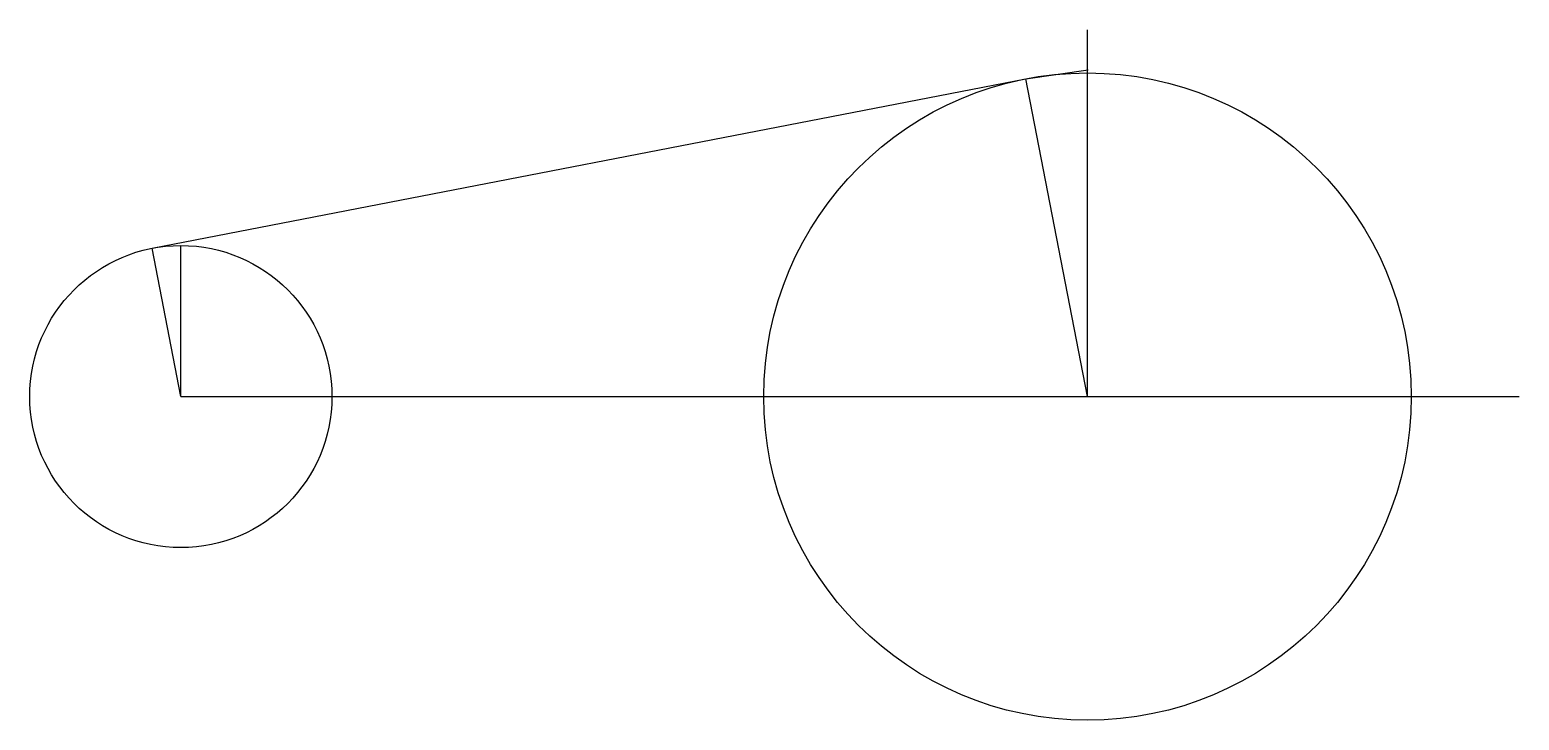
# Model space of a CAD drawing. Header units: millimetres. Extents: x 41 to 110, y 35 to 67.
import ezdxf

# ---------------------------------------------------------------- set-up
doc = ezdxf.new("R2010")
doc.units = ezdxf.units.MM
doc.layers.get('0').update_dxf_attribs({"lineweight": 25, "true_color": 0xffffff})

msp = doc.modelspace()

# ---------------------------------------------------------------- linework, layer by layer
for p, q in [((90, 50), (90, 67)), ((87.143, 64.725), (90.034, 65.141)), ((46.667, 56.872), (87.143, 64.725)), ((90, 50), (87.143, 64.725)), ((48, 50), (46.667, 56.872)), ((48, 50), (48, 57)), ((48, 50), (110, 50))]:
    msp.add_line(p, q)
for centre, radius in [((90, 50), 15), ((48, 50), 7)]:
    msp.add_circle(centre, radius)

doc.saveas('drawing.dxf')
